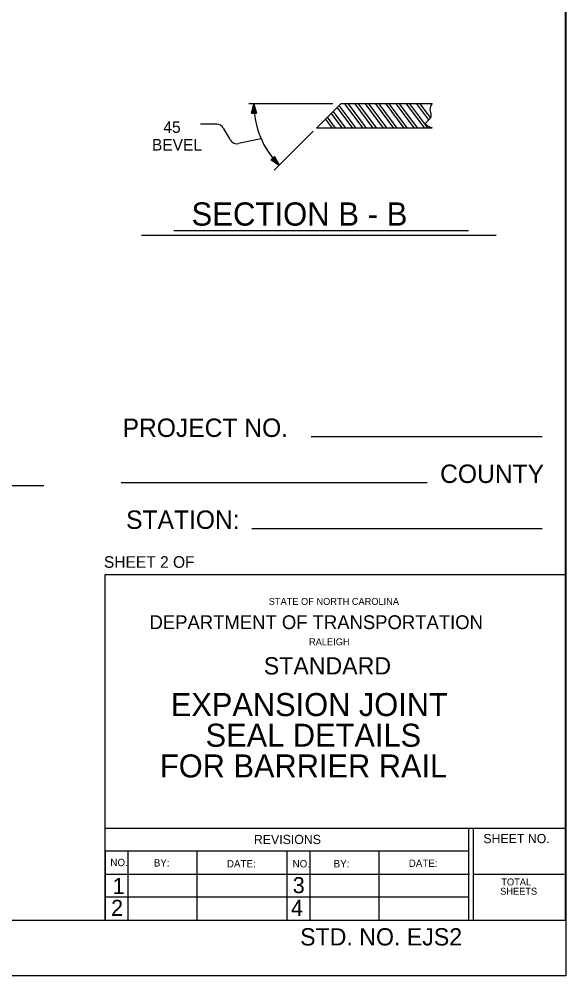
# Model space of a CAD drawing. Extents: x 0 to 33.1, y 0 to 22.
# Drawn here: x 27.12 to 33.06, y 0 to 10.4 of the extents above; entities that cross this region are included whole.
import ezdxf

# ---------------------------------------------------------------- set-up
doc = ezdxf.new("R2010")
doc.units = 0
for name, color, linetype in [('Dimension Lines', 7, 'Continuous'), ('Mis Center Lines', 7, 'Continuous'), ('Plan Sheet', 7, 'Continuous'), ('Plot Shape', 7, 'Continuous'), ('Structural Steel Lines', 7, 'Continuous'), ('Text', 7, 'Continuous')]:
    doc.layers.add(name, color=color, linetype=linetype)

msp = doc.modelspace()

# ---------------------------------------------------------------- linework, layer by layer
at = {"layer": 'Dimension Lines'}
for p, q in [((30.533, 9.476), (29.618, 9.476)), ((29.27, 9.255), (29.095, 9.255)), ((29.419, 9.083), (29.342, 9.213)), ((30.319, 9.178), (29.895, 8.755)), ((29.752, 9.094), (29.507, 9.044))]:
    msp.add_line(p, q, dxfattribs=at)
for points in [[(29.675, 9.373), (29.681, 9.373), (29.673, 9.476), (29.686, 9.373), (29.69, 9.373), (29.673, 9.476), (29.696, 9.373), (29.701, 9.373), (29.673, 9.476), (29.649, 9.373), (29.655, 9.373), (29.673, 9.476), (29.66, 9.373), (29.665, 9.373), (29.673, 9.476), (29.67, 9.373), (29.701, 9.373), (29.649, 9.373), (29.673, 9.476), (29.701, 9.373)], [(29.88, 8.885), (29.876, 8.881), (29.949, 8.808), (29.872, 8.877), (29.868, 8.874), (29.949, 8.808), (29.866, 8.87), (29.862, 8.868), (29.949, 8.808), (29.899, 8.902), (29.895, 8.898), (29.949, 8.808), (29.892, 8.895), (29.888, 8.891), (29.949, 8.808), (29.884, 8.887), (29.862, 8.868), (29.899, 8.902), (29.949, 8.808), (29.862, 8.868)]]:
    msp.add_lwpolyline(points, dxfattribs=at)
for centre, major_axis, start_param, end_param in [((30.617, 9.476), (-0.945, 0), 0, 0.785398), ((29.27, 9.172), (-0.0827, 0), 3.671921, 4.712389), ((29.49, 9.124), (-0.0827, 0), 0.530375, 1.778248)]:
    msp.add_ellipse(centre, major_axis=major_axis, ratio=0.999924, start_param=start_param, end_param=end_param, dxfattribs=at)
at = {"layer": 'Mis Center Lines'}
for p, q in [((30.86, 9.213), (30.662, 9.476)), ((30.897, 9.213), (30.7, 9.476)), ((30.971, 9.213), (30.774, 9.476)), ((31.009, 9.213), (30.811, 9.476)), ((31.083, 9.213), (30.885, 9.476)), ((31.121, 9.213), (30.923, 9.476)), ((31.195, 9.213), (30.997, 9.476)), ((31.231, 9.213), (31.035, 9.476)), ((31.307, 9.213), (31.109, 9.476)), ((31.343, 9.213), (31.145, 9.476)), ((31.418, 9.213), (31.221, 9.476)), ((31.455, 9.213), (31.257, 9.476)), ((31.53, 9.213), (31.332, 9.476)), ((31.565, 9.215), (31.369, 9.476)), ((31.575, 9.3), (31.444, 9.476)), ((31.589, 9.331), (31.481, 9.476)), ((30.636, 9.213), (30.515, 9.374)), ((30.674, 9.213), (30.536, 9.395)), ((30.748, 9.213), (30.579, 9.438)), ((30.785, 9.213), (30.6, 9.459)), ((30.526, 9.213), (30.451, 9.311)), ((30.562, 9.213), (30.472, 9.331))]:
    msp.add_line(p, q, dxfattribs=at)
at = {"layer": 'Plan Sheet'}
for p, q in [((33.054, 21.606), (33.054, 0.606)), ((32.805, 5.856), (30.296, 5.856)), ((31.555, 5.356), (28.233, 5.356)), ((32.805, 4.857), (29.651, 4.857)), ((33.054, 4.357), (28.055, 4.357)), ((28.055, 4.357), (28.055, 0.606)), ((28.055, 1.606), (33.054, 1.606)), ((32.005, 1.606), (32.005, 0.606)), ((32.055, 1.606), (32.055, 0.606)), ((28.055, 1.357), (32.007, 1.357)), ((28.058, 1.357), (28.058, 0.606)), ((28.304, 1.357), (28.304, 0.606)), ((29.054, 1.352), (29.054, 0.602)), ((30.03, 1.357), (30.03, 0.6)), ((30.281, 1.357), (30.281, 0.606)), ((31.031, 1.357), (31.031, 0.606)), ((28.055, 1.106), (32.015, 1.106)), ((32.055, 1.106), (33.046, 1.106)), ((28.055, 0.857), (32.007, 0.857)), ((1.054, 0.606), (33.054, 0.606)), ((33.063, 0), (33.063, 0))]:
    msp.add_line(p, q, dxfattribs=at)
at = {"layer": 'Plot Shape'}
msp.add_lwpolyline([(0, 22), (33.063, 22), (33.063, 0), (0, 0)], close=True, dxfattribs=at)
at = {"layer": 'Structural Steel Lines'}
for p, q in [((30.617, 9.476), (30.354, 9.213)), ((30.617, 9.48), (31.609, 9.48)), ((30.354, 9.215), (31.609, 9.215))]:
    msp.add_line(p, q, dxfattribs=at)
msp.add_spline([(31.609, 9.48), (31.587, 9.413), (31.596, 9.347), (31.576, 9.301), (31.539, 9.264), (31.609, 9.215)], degree=3, dxfattribs=at)
at = {"layer": 'Text'}
for p, q in [((28.454, 8.047), (32.306, 8.047)), ((28.802, 8.099), (32.007, 8.099)), ((21.223, 5.329), (27.392, 5.329))]:
    msp.add_line(p, q, dxfattribs=at)

# ---------------------------------------------------------------- texts
at = {"layer": 'Plan Sheet'}
for s, height, p in [('PROJECT NO.', 0.2, (28.247, 5.856)), ('COUNTY', 0.2, (31.697, 5.356)), ('STATION:', 0.2, (28.285, 4.857)), ('STATE OF NORTH CAROLINA', 0.075, (29.835, 4.031)), ('DEPARTMENT OF TRANSPORTATION', 0.15, (28.54, 3.768)), ('RALEIGH', 0.075, (30.273, 3.592)), ('REVISIONS', 0.1, (29.674, 1.432)), ('SHEET NO.', 0.1, (32.167, 1.442)), ('NO.', 0.0797, (28.114, 1.192)), ('BY:', 0.0797, (28.586, 1.188)), ('DATE:', 0.0797, (29.38, 1.179)), ('NO.', 0.0797, (30.094, 1.179)), ('BY:', 0.0797, (30.54, 1.179)), ('DATE:', 0.0797, (31.356, 1.184)), ('1', 0.175, (28.14, 0.89)), ('3', 0.175, (30.096, 0.898)), ('TOTAL', 0.075, (32.362, 0.983)), ('SHEETS', 0.075, (32.35, 0.882)), ('2', 0.175, (28.122, 0.652)), ('4', 0.175, (30.077, 0.652))]:
    msp.add_text(s, height=height, dxfattribs=at).set_placement(p)
at = {"layer": 'Text'}
for s, height, p in [('45', 0.1263, (28.69, 9.16)), ('BEVEL', 0.1263, (28.566, 8.968)), ('SECTION B - B', 0.25255, (28.996, 8.152)), ('SHEET 2 OF', 0.1263, (28.044, 4.434)), ('STANDARD', 0.188, (29.781, 3.275)), ('EXPANSION JOINT', 0.25, (28.771, 2.823)), ('SEAL DETAILS', 0.25, (29.149, 2.49)), ('FOR BARRIER RAIL', 0.25, (28.653, 2.156)), ('STD. NO. EJS2', 0.188, (30.176, 0.33))]:
    msp.add_text(s, height=height, dxfattribs=at).set_placement(p)

doc.saveas('drawing.dxf')
